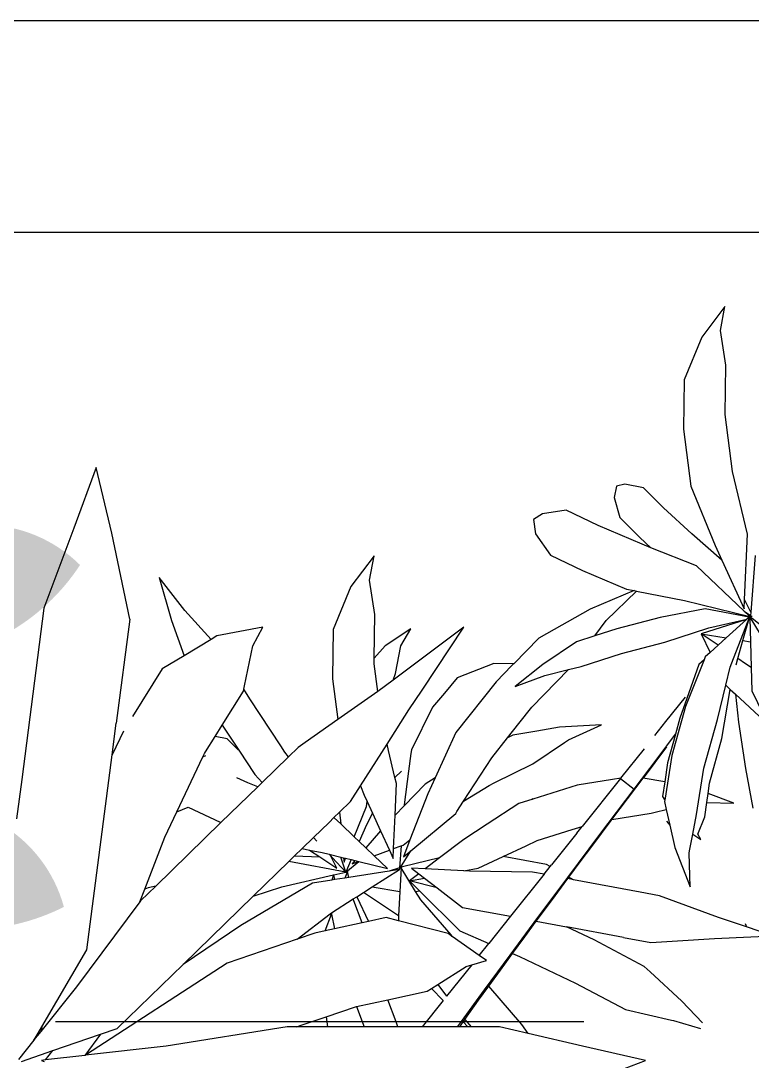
# Model space of a CAD drawing. Header units: metres. Extents: x -22 to 564, y 0 to 143.
# Drawn here: x 117.551 to 117.724, y 49.1158 to 49.3617 of the extents above; entities that cross this region are included whole.
import ezdxf
from ezdxf.enums import TextEntityAlignment as Align

# ---------------------------------------------------------------- set-up
doc = ezdxf.new("R2010")
doc.units = ezdxf.units.M
doc.linetypes.add('XREF 1N NEURO-ONCOLOGIA$0$HIDDEN2', pattern=[0.1875, 0.125, -0.0625])
for name, color, linetype in [('XREF 1N NEURO-ONCOLOGIA$0$CONTRAVENTEOS', 6, 'XREF 1N NEURO-ONCOLOGIA$0$HIDDEN2'), ('XREF 1N NEURO-ONCOLOGIA$0$Mobiliario Fijo', 40, 'Continuous'), ('XREF 1N NEURO-ONCOLOGIA$0$TEX-MOB', 4, 'Continuous')]:
    doc.layers.add(name, color=color, linetype=linetype)
doc.styles.add('XREF 1N NEURO-ONCOLOGIA$0$HANDLET', font='romans.shx')

# ---------------------------------------------------------------- blocks, each defined once
blk = doc.blocks.new('XREF 1N NEURO-ONCOLOGIA$0$PLANTA CIRCULAR-02')
at = {"color": 72}
for p, q in [((0.1052299575996187, 0.1979691624593656), (0.1056769285168286, 0.2078393354950734)), ((0.1056769285168286, 0.2078393354950734), (0.1095695138444483, 0.1961716594080798)), ((0.2145308191973356, 0.1984145024736676), (0.1991868052905516, 0.2059026629006553)), ((0.2129187338088343, 0.1912117784107465), (0.2012420913636532, 0.2038441356656762)), ((0.2361707790385594, 0.2043516240605001), (0.2465179944031206, 0.1981517496038236)), ((0.2466985945455633, 0.1985927575697914), (0.2423500464400661, 0.204273917165942)), ((0.179944974294088, 0.1956240488204131), (0.1624008745917536, 0.1989805685503896)), ((0.2746122854090771, 0.1999197234052801), (0.2494241924522385, 0.1980637706908084)), ((0.1045022866744318, 0.1819004705865055), (0.1052299575996187, 0.1979691624593656)), ((0.1095695138444483, 0.1961716594080798), (0.1137544273637729, 0.1836277557332693)), ((0.1110581247384346, 0.1955550565866915), (0.1095695138444483, 0.1961716594080798)), ((0.2005007157029723, 0.192607584846705), (0.179944974294088, 0.1956240488204131)), ((0.2248347571928662, 0.1981529485796116), (0.2145308191973356, 0.1984145024736676)), ((0.2362374095002337, 0.1978635050566737), (0.2248347571928662, 0.1981529485796116)), ((0.2248347571928662, 0.1981529485796116), (0.2264701033485323, 0.1956942270619848)), ((0.2264701033485323, 0.1956942270619848), (0.2287862294278824, 0.192255410235326)), ((0.2268788212409731, 0.1895363656214002), (0.2474751338054943, 0.1975782480458505)), ((0.2287862294278824, 0.192255410235326), (0.236768964713761, 0.1945289948367801)), ((0.2466379175878899, 0.1975994998392849), (0.2362374095002337, 0.1978635050566737)), ((0.236768964713761, 0.1945289948367801), (0.2362374095002337, 0.1978635050566737)), ((0.236768964713761, 0.1945289948367801), (0.246546267228581, 0.1973136950235457)), ((0.2461689531155144, 0.1961370690792492), (0.2379569896054789, 0.1870763708344043)), ((0.2461689531155144, 0.1961370690792492), (0.2397189675594689, 0.1760232697730402)), ((0.2423861432337446, 0.1793886632420509), (0.2462778434902333, 0.1962572136495382)), ((0.2462778434902333, 0.1962572136495382), (0.2461689531155144, 0.1961370690792492)), ((0.2472387041253228, 0.1973173825432752), (0.2462778434902333, 0.1962572136495382)), ((0.2465179944031206, 0.1981517496038236), (0.2468365684651559, 0.1983451898315493)), ((0.2465179944031206, 0.1981517496038236), (0.2469669963618912, 0.1978827153103282)), ((0.2466379175878899, 0.1975994998392849), (0.246546267228581, 0.1973136950235457)), ((0.246546267228581, 0.1973136950235457), (0.2472040618885387, 0.1975010433141122)), ((0.247188125296617, 0.1975855334345127), (0.2466379175878899, 0.1975994998392849)), ((0.2466985945455633, 0.1985927575697914), (0.2466639152700907, 0.1985525530273904)), ((0.2468365684651559, 0.1983451898315493), (0.2466639152700907, 0.1985525530273904)), ((0.2472069117380471, 0.1979003931708334), (0.2466985945455633, 0.1985927575697914)), ((0.2472069117380471, 0.1979003931708334), (0.2468365684651559, 0.1983451898315493)), ((0.2472069117380471, 0.1979003931708334), (0.2469669963618912, 0.1978827153103282)), ((0.2469669963618912, 0.1978827153103282), (0.2470406137376671, 0.1978386050379939)), ((0.2471345818030244, 0.1978694019205349), (0.2470406137376671, 0.1978386050379939)), ((0.2470406137376671, 0.1978386050379939), (0.2471531042229316, 0.1977712026633824)), ((0.2472069117380471, 0.1979003931708334), (0.2471345818030244, 0.1978694019205349)), ((0.2471345818030244, 0.1978694019205349), (0.2471531042229316, 0.1977712026633824)), ((0.2471531042229316, 0.1977712026633824), (0.2474751338054943, 0.1975782480458505)), ((0.2474751338054943, 0.1975782480458505), (0.247188125296617, 0.1975855334345127)), ((0.247188125296617, 0.1975855334345127), (0.2472040618885387, 0.1975010433141122)), ((0.2472040618885387, 0.1975010433141122), (0.2474751338054943, 0.1975782480458505)), ((0.2474751338054943, 0.1975782480458505), (0.2472069117380471, 0.1979003931708334)), ((0.2474751338054943, 0.1975782480458505), (0.2472387041253228, 0.1973173825432752)), ((0.2472387041253228, 0.1973173825432752), (0.2509193050910028, 0.1778041503355823)), ((0.2474207183899182, 0.1986998894381315), (0.2474586054971581, 0.197918938906561)), ((0.2479441683835546, 0.197954716992605), (0.2474586054971581, 0.197918938906561)), ((0.2474586054971581, 0.197918938906561), (0.2474751338054943, 0.1975782480458505)), ((0.2479441683835546, 0.197954716992605), (0.2474751338054943, 0.1975782480458505)), ((0.2474751338054943, 0.1975782480458505), (0.2499030206254673, 0.1950344479568571)), ((0.2545506393085475, 0.1685439526762096), (0.2474751338054943, 0.1975782480458505)), ((0.2479831858152153, 0.1979575919426182), (0.2479441683835546, 0.197954716992605)), ((0.2494241924522385, 0.1980637706908084), (0.2479831858152153, 0.1979575919426182)), ((0.2499030206254673, 0.1950344479568571), (0.2479831858152153, 0.1979575919426182)), ((0.2494241924522385, 0.1980637706908084), (0.2550827223342083, 0.195213421225823)), ((0.2499030206254673, 0.1950344479568571), (0.2700187889681729, 0.1739583035174519)), ((0.2508638265624228, 0.1950258185294231), (0.2550827223342083, 0.195213421225823)), ((0.2725399314201127, 0.1851076294699467), (0.2508638265624228, 0.1950258185294231)), ((0.2550827223342083, 0.195213421225823), (0.2841276533141865, 0.1965049694562708)), ((0.2841276533141865, 0.1965049694562708), (0.3119486977157351, 0.1898444431688944)), ((0.1645955643399191, 0.1905343967350816), (0.1688656129225734, 0.1790579825729139)), ((0.1648666482664112, 0.1784740353022087), (0.1645955643399191, 0.1905343967350816)), ((0.2129187338088343, 0.1912117784107465), (0.2005007157029723, 0.192607584846705)), ((0.215121367953742, 0.1888288621271457), (0.2129187338088343, 0.1912117784107465)), ((0.2250252189176507, 0.1888126218978954), (0.2268788212409731, 0.1895363656214002)), ((0.2260522050137155, 0.1914767252876928), (0.2287862294278824, 0.192255410235326)), ((0.3119486977157351, 0.1898444431688944), (0.3372880189583043, 0.1865867729920794)), ((0.1734773214052865, 0.1797314055244357), (0.1932669609845732, 0.1851730476572797)), ((0.1932669609845732, 0.1851730476572797), (0.215121367953742, 0.1888288621271457)), ((0.2017289134619915, 0.1831929343636673), (0.2169393390596781, 0.18686209294696)), ((0.2169393390596781, 0.18686209294696), (0.215121367953742, 0.1888288621271457)), ((0.2169393390596781, 0.18686209294696), (0.2250252189176507, 0.1888126218978954)), ((0.2379569896054789, 0.1870763708344043), (0.2346970288467958, 0.1834794818944587)), ((0.2397189675594689, 0.1760232697730402), (0.2379569896054789, 0.1870763708344043)), ((0.2789897089102595, 0.1821564482979241), (0.2725399314201127, 0.1851076294699467)), ((0.2725399314201127, 0.1851076294699467), (0.28417783862389, 0.1717772079103597)), ((0.3372880189583043, 0.1865867729920794), (0.3591623532484363, 0.1868583691443675)), ((0.3591623532484363, 0.1868583691443675), (0.3745282498051523, 0.1845198085490196)), ((0.3852475939766577, 0.186526585147341), (0.3715849473010309, 0.1763001714849111)), ((0.3745282498051523, 0.1845198085490196), (0.3852475939766577, 0.186526585147341)), ((0.103425315653368, 0.1654579051208671), (0.1045022866744318, 0.1819004705865055)), ((0.1137544273637729, 0.1836277557332693), (0.1234230901286537, 0.1574404560095886)), ((0.1800494819271137, 0.1770853832989019), (0.2017289134619915, 0.1831929343636673)), ((0.2346970288467958, 0.1834794818944587), (0.2314845738350897, 0.1799350085842022)), ((0.2346970288467958, 0.1834794818944587), (0.2397189675594689, 0.1760232697730402)), ((0.3053391020597331, 0.1713861034784898), (0.2789897089102595, 0.1821564482979241)), ((0.0679989700413444, 0.1636597580998753), (0.0644272448327428, 0.1756919343429359)), ((0.0670034462101086, 0.1765032058852469), (0.07653787987015899, 0.1673561726104253)), ((0.1484346118343325, 0.1758525380328066), (0.1508384722692142, 0.1745214281818335)), ((0.1508482719286803, 0.172223583868643), (0.1484346118343325, 0.1758525380328066)), ((0.1508384722692142, 0.1745214281818335), (0.1584706073914219, 0.1775400559016802)), ((0.1584706073914219, 0.1775400559016802), (0.1648666482664112, 0.1784740353022087)), ((0.1595454020749543, 0.1738957745349907), (0.1800494819271137, 0.1770853832989019)), ((0.1648666482664112, 0.1784740353022087), (0.1688656129225734, 0.1790579825729139)), ((0.1688656129225734, 0.1790579825729139), (0.1734773214052865, 0.1797314055244357)), ((0.2282675669181486, 0.1772559153046629), (0.2074901824431805, 0.1689609296818304)), ((0.2282675669181486, 0.1772559153046629), (0.2260960932850935, 0.1749584140142204)), ((0.2295037197612828, 0.1777494264140031), (0.2282675669181486, 0.1772559153046629)), ((0.2314845738350897, 0.1799350085842022), (0.2295037197612828, 0.1777494264140031)), ((0.2397189675594689, 0.1760232697730402), (0.2314845738350897, 0.1799350085842022)), ((0.236039075806687, 0.1598101230703861), (0.2423861432337446, 0.1793886632420509)), ((0.2509193050910028, 0.1778041503355823), (0.2470163743349474, 0.1577717612665097)), ((0.3715849473010309, 0.1763001714849111), (0.3525527575924343, 0.1684000294539629)), ((0.1274086166296513, 0.1711158326718518), (0.1422950797455797, 0.1705790680461305)), ((0.1448606160206935, 0.1642414496502482), (0.1274086166296513, 0.1711158326718518)), ((0.1433445106461306, 0.1707808413354073), (0.1508482719286803, 0.172223583868643)), ((0.1508482719286803, 0.172223583868643), (0.1595454020749543, 0.1738957745349907)), ((0.2260960932850935, 0.1749584140142204), (0.2135093719693941, 0.1704741983170876)), ((0.2700187889681729, 0.1739583035174519), (0.27805011984141, 0.1535925753640228)), ((0.28417783862389, 0.1717772079103597), (0.2957087490867138, 0.1592649931012247)), ((0.3306784233023023, 0.1681284333016748), (0.3053391020597331, 0.1713861034784898)), ((0.07653787987015899, 0.1673561726104253), (0.0895846311254189, 0.1532594486780852)), ((0.1422950797455797, 0.1705790680461305), (0.1433445106461306, 0.1707808413354073)), ((0.2074901824431805, 0.1689609296818304), (0.1858107509083027, 0.1628533786170578)), ((0.202291442793566, 0.1664776361594065), (0.1952324339886502, 0.1645365902108367)), ((0.2008128721623734, 0.1603305658610807), (0.2116350406788285, 0.168978682918727)), ((0.2111148562738663, 0.1696211147697824), (0.202291442793566, 0.1664776361594065)), ((0.2135093719693941, 0.1704741983170876), (0.2111148562738663, 0.1696211147697824)), ((0.2587951558607244, 0.1471608245804887), (0.2545506393085475, 0.1685439526762096)), ((0.3525527575924343, 0.1684000294539629), (0.3306784233023023, 0.1681284333016748)), ((0.0681847394216959, 0.16284444751048), (0.0679989700413444, 0.1636597580998753)), ((0.07286446886099901, 0.1423059014906087), (0.0681847394216959, 0.16284444751048)), ((0.1026461197618005, 0.1535615966715724), (0.103425315653368, 0.1654579051208671)), ((0.1547532977826052, 0.1620265710654962), (0.1448606160206935, 0.1642414496502482)), ((0.1617346602958491, 0.1604635095322209), (0.1547532977826052, 0.1620265710654962)), ((0.1858107509083027, 0.1628533786170578), (0.165922312573926, 0.159759538870567)), ((0.194635716770648, 0.1643725083162764), (0.1825018032142793, 0.1610359940265624)), ((0.1842597736035287, 0.1563334394582441), (0.1952324339886502, 0.1645365902108367)), ((0.1952324339886502, 0.1645365902108367), (0.194635716770648, 0.1643725083162764)), ((0.1234230901286537, 0.1574404560095886), (0.1250188320769041, 0.1488886172037169)), ((0.1605009356612896, 0.1555131258417148), (0.1617346602958491, 0.1604635095322209)), ((0.1653066710561433, 0.1596637698531467), (0.1617346602958491, 0.1604635095322209)), ((0.165922312573926, 0.159759538870567), (0.1653066710561433, 0.1596637698531467)), ((0.1674950892004148, 0.158844644403807), (0.165922312573926, 0.159759538870567)), ((0.1740303074251841, 0.1597989471231287), (0.1674950892004148, 0.158844644403807)), ((0.1825018032142793, 0.1610359940265624), (0.1740303074251841, 0.1597989471231287)), ((0.1740303074251841, 0.1597989471231287), (0.1756953066214919, 0.1501664791437136)), ((0.1895334806804669, 0.1605706663973052), (0.1756953066214919, 0.1501664791437136)), ((0.194587610511789, 0.1553479501200101), (0.2008128721623734, 0.1603305658610807)), ((0.2310925888607045, 0.1404979471575487), (0.236039075806687, 0.1598101230703861)), ((0.2470163743349474, 0.1577717612665097), (0.242069887388979, 0.1384595853536723)), ((0.2957087490867138, 0.1592649931012247), (0.3046404489877688, 0.1503986505239254)), ((0.0895846311254189, 0.1532594486780852), (0.0920397800063313, 0.1506067150350674)), ((0.1048945850996574, 0.1415117078089381), (0.1026461197618005, 0.1535615966715724)), ((0.1572933824070617, 0.1363142558055372), (0.1600609619220421, 0.1537477085338068)), ((0.1600609619220421, 0.1537477085338068), (0.1605009356612896, 0.1555131258417148)), ((0.1707582094807378, 0.1461553880990465), (0.1842597736035287, 0.1563334394582441)), ((0.27805011984141, 0.1535925753640228), (0.2795593908043799, 0.1497653887337265)), ((0.2825813859204516, 0.1486756891631487), (0.27805011984141, 0.1535925753640228)), ((0.039568464767541, 0.1231805717692467), (0.0503012264136515, 0.1512584545683069)), ((0.0503012264136515, 0.1512584545683069), (0.0566811840993893, 0.1231805717692467)), ((0.0920397800063313, 0.1506067150350674), (0.1037791285079948, 0.128436858154366)), ((0.1250188320769041, 0.1488886172037169), (0.1305649356673086, 0.1191757310767016)), ((0.1572933824070617, 0.1363142558055372), (0.1756953066214919, 0.1501664791437136)), ((0.1756340436006809, 0.1401976806664038), (0.1887703810599248, 0.1507061172625583)), ((0.2795593908043799, 0.1497653887337265), (0.2878913133545495, 0.130196279699696)), ((0.2915130858215065, 0.1398093465858423), (0.2825813859204516, 0.1486756891631487)), ((0.3046404489877688, 0.1503986505239254), (0.3062675604853239, 0.1420061693310188)), ((0.1506146580046277, 0.1309519617738886), (0.1707582094807378, 0.1461553880990465)), ((0.1755778232325582, 0.1401527404294072), (0.1707582094807378, 0.1461553880990465)), ((0.2457641105792732, 0.1337127929269073), (0.2587951558607244, 0.1471608245804887)), ((0.2589906538900379, 0.1461759398824185), (0.2507675776869007, 0.126634403562349)), ((0.2589906538900379, 0.1461759398824185), (0.2587951558607244, 0.1471608245804887)), ((0.2596607296358542, 0.1428002160913522), (0.2589906538900379, 0.1461759398824185)), ((0.0846038173626624, 0.1201360446099073), (0.07286446886099901, 0.1423059014906087)), ((0.1048945850996574, 0.1415117078089381), (0.1096462692204625, 0.1160555221403356)), ((0.1755778232325582, 0.1401527404294072), (0.1542575284695999, 0.1231101353001165)), ((0.1756340436006809, 0.1401976806664038), (0.1750544361110968, 0.1365466347918769)), ((0.2252944885741073, 0.1226553716148615), (0.2310925888607045, 0.1404979471575487)), ((0.2679926521860239, 0.1232311070573289), (0.2596607296358542, 0.1428002160913522)), ((0.30042184723888, 0.137290672889165), (0.2915130858215065, 0.1398093465858423)), ((0.3062675604853239, 0.1420061693310188), (0.3054090772873934, 0.1383514253237905)), ((0.1458517696418937, 0.1277481101635729), (0.1568541853091574, 0.1359836460161006)), ((0.1568541853091574, 0.1359836460161006), (0.1572933824070617, 0.1363142558055372)), ((0.1750544361110968, 0.1365466347918769), (0.1725694049174393, 0.1208930018579011)), ((0.242069887388979, 0.1384595853536723), (0.2388892461541729, 0.1286717533568549)), ((0.3054090772873934, 0.1383514253237905), (0.30042184723888, 0.137290672889165)), ((0.1316019119972793, 0.116665740691495), (0.1506146580046277, 0.1309519617738886)), ((0.192660046776723, 0.116934331251116), (0.1993858539341744, 0.1316942741006528)), ((0.1993858539341744, 0.1316942741006528), (0.1983304550184357, 0.1129424684037801)), ((0.2388892461541729, 0.1286717533568549), (0.2457641105792732, 0.1337127929269073)), ((0.2878913133545495, 0.130196279699696), (0.294691245757491, 0.1160103336293687)), ((0.1037791285079948, 0.128436858154366), (0.1096462692204625, 0.1160555221403356)), ((0.1384307280811754, 0.1221933069562695), (0.1458517696418937, 0.1277481101635729)), ((0.2388892461541729, 0.1286717533568549), (0.2362717871023676, 0.1206170098109851)), ((0.2507675776869007, 0.126634403562349), (0.2378045974201086, 0.1037420606359589)), ((0.0566811840993893, 0.1231805717692467), (0.0622720253835496, 0.0990616334501127)), ((0.1316897786361579, 0.1171800129543357), (0.1384307280811754, 0.1221933069562695)), ((0.1512532607806065, 0.1207087498604267), (0.1371094688952184, 0.1094032758399805)), ((0.1512532607806065, 0.1207087498604267), (0.1542575284695999, 0.1231101353001165)), ((0.1528417037826841, 0.1186386506368038), (0.1542575284695999, 0.1231101353001165)), ((0.1725694049174393, 0.1208930018579011), (0.1663014816835755, 0.1010975265635565)), ((0.2239069614534657, 0.1170313271624863), (0.2252944885741073, 0.1226553716148615)), ((0.2362717871023676, 0.1206170098109851), (0.2262021737048059, 0.1056132107784293)), ((0.2747925845889654, 0.1090451609870016), (0.2679926521860239, 0.1232311070573289)), ((0.0963945369604744, 0.0952542719812684), (0.0846038173626624, 0.1201360446099073)), ((0.1121421423929121, 0.1026924482666871), (0.1096462692204625, 0.1160555221403356)), ((0.113744683623608, 0.1033516459528982), (0.1316019119972793, 0.116665740691495)), ((0.1211959790537946, 0.1093756965248787), (0.1310294119933246, 0.1166888933937216)), ((0.1305649356673086, 0.1191757310767016), (0.1310294119933246, 0.1166888933937216)), ((0.1310294119933246, 0.1166888933937216), (0.1316897786361579, 0.1171800129543357)), ((0.1479197427254633, 0.1030940188867291), (0.1528417037826841, 0.1186386506368038)), ((0.1914604880610966, 0.1151658516224856), (0.192660046776723, 0.116934331251116)), ((0.2072103804864867, 0.100682341654597), (0.2239069614534657, 0.1170313271624863)), ((0.2213139003627731, 0.106520908573259), (0.2239069614534657, 0.1170313271624863)), ((0.294691245757491, 0.1160103336293687), (0.2930881976606514, 0.1054453129279054)), ((0.1819706838125654, 0.1011752688567284), (0.1914604880610966, 0.1151658516224856)), ((0.1983304550184357, 0.1129424684037801), (0.196570152223245, 0.102878242044973)), ((0.1121421423929121, 0.1026924482666871), (0.1211959790537946, 0.1093756965248787)), ((0.1330031811840371, 0.1061211995717812), (0.1363948848424172, 0.1088321226411963)), ((0.1363948848424172, 0.1088321226411963), (0.1371094688952184, 0.1094032758399805)), ((0.1363948848424172, 0.1088321226411963), (0.1372662379085341, 0.1072861512005758)), ((0.1372662379085341, 0.1072861512005758), (0.1408770906250965, 0.0879534924658643)), ((0.2163342993481763, 0.0932723168254128), (0.2213139003627731, 0.106520908573259)), ((0.2842271746428651, 0.1023436693256414), (0.2747925845889654, 0.1090451609870016)), ((0.0971014614420796, 0.0910170392842318), (0.113744683623608, 0.1033516459528982)), ((0.1051888301332156, 0.0975597389204879), (0.1121421423929121, 0.1026924482666871)), ((0.1330031811840371, 0.1061211995717812), (0.1142955469915279, 0.0911688340561625)), ((0.1330031811840371, 0.1061211995717812), (0.1339605159015775, 0.1009955647064302)), ((0.1456669670174193, 0.0982509271590857), (0.1479197427254633, 0.1030940188867291)), ((0.196570152223245, 0.102878242044973), (0.1947043751778494, 0.0922109849280233)), ((0.2262021737048059, 0.1056132107784293), (0.2163342993481763, 0.0932723168254128)), ((0.2378045974201086, 0.1037420606359589), (0.2264880953195814, 0.0926611495675545)), ((0.2905447850244513, 0.1015015638107997), (0.2842271746428651, 0.1023436693256414)), ((0.2930881976606514, 0.1054453129279054), (0.2905447850244513, 0.1015015638107997)), ((0.0622720253835496, 0.0990616334501127), (0.0652375437653206, 0.0862683611500543)), ((0.0622720253835496, 0.0990616334501127), (0.0661709179936168, 0.0961909989952972)), ((0.0977392765933871, 0.0921089636077639), (0.1051888301332156, 0.0975597389204879)), ((0.1339605159015775, 0.1009955647064302), (0.1344203859823096, 0.0729282534984392)), ((0.1408770906250965, 0.0879534924658643), (0.1456669670174193, 0.0982509271590857)), ((0.1663014816835755, 0.1010975265635565), (0.1643470818505364, 0.0949251035508709)), ((0.1665880114846061, 0.1007241136567813), (0.1663014816835755, 0.1010975265635565)), ((0.1735509069976331, 0.0839141968758668), (0.1819706838125654, 0.1011752688567284)), ((0.1998835273134034, 0.0948790469650831), (0.2072103804864867, 0.100682341654597)), ((0.0661709179936168, 0.0961909989952972), (0.0832957620580715, 0.0815958846719838)), ((0.0977392765933871, 0.0921089636077639), (0.0963945369604744, 0.0952542719812684)), ((0.1643470818505364, 0.0949251035508709), (0.1552171772085984, 0.0808693737877917)), ((0.193564372782717, 0.0898739083245488), (0.1998835273134034, 0.0948790469650831)), ((0.2262852453614386, 0.0924625226131752), (0.2256700839460279, 0.0918601678505056)), ((0.226284298588439, 0.0923708504543228), (0.2262852453614386, 0.0924625226131752)), ((0.2264880953195814, 0.0926611495675545), (0.2262852453614386, 0.0924625226131752)), ((0.2264880953195814, 0.0926611495675545), (0.2266479467496651, 0.0838320831874384)), ((0.08170373396689, 0.0796973215762122), (0.0971014614420796, 0.0910170392842318)), ((0.0904454030253135, 0.0867720980135403), (0.0977392765933871, 0.0921089636077639)), ((0.1142955469915279, 0.0911688340561625), (0.1022553371010417, 0.0815460244466024)), ((0.118269485960127, 0.0699130367338157), (0.1142955469915279, 0.0911688340561625)), ((0.1357130506981718, 0.0768516686305034), (0.1408770906250965, 0.0879534924658643)), ((0.184709799256936, 0.0828605700869574), (0.193564372782717, 0.0898739083245488)), ((0.1947043751778494, 0.0922109849280233), (0.193564372782717, 0.0898739083245488)), ((0.2256700839460279, 0.0918601678505056), (0.2184463626572182, 0.0847868326031716)), ((0.2256700839460279, 0.0918601678505056), (0.226284298588439, 0.0923708504543228)), ((0.0652375437653206, 0.0862683611500543), (0.0652375437653206, 0.0737136327218409)), ((0.0832957620580715, 0.0815958846719838), (0.0904454030253135, 0.0867720980135403)), ((0.1724682771464643, 0.0816947375956261), (0.1735509069976331, 0.0839141968758668)), ((0.2184463626572182, 0.0847868326031716), (0.1959457814276675, 0.06696506103553901)), ((0.2266479467496651, 0.0838320831874384), (0.2202554835412513, 0.0675042889905555)), ((0.0675862476844458, 0.0694180368851534), (0.08170373396689, 0.0796973215762122)), ((0.0769989677233696, 0.0770371171767081), (0.0832957620580715, 0.0815958846719838)), ((0.0927728638520193, 0.0739679065788721), (0.0946827672299975, 0.0805025938283706)), ((0.0946827672299975, 0.0805025938283706), (0.0969309366358573, 0.0772909179218502)), ((0.0969309366358573, 0.0772909179218502), (0.1022553371010417, 0.0815460244466024)), ((0.1077791020732093, 0.0686260927400255), (0.1022553371010417, 0.0815460244466024)), ((0.1552171772085984, 0.0808693737877917), (0.1484827811812437, 0.0705015929192925)), ((0.1653985616854214, 0.0703890509713574), (0.184709799256936, 0.0828605700869574)), ((0.1653985616854214, 0.0703890509713574), (0.1724682771464643, 0.0816947375956261)), ((0.0684804653094204, 0.0709497645955395), (0.0769989677233696, 0.0770371171767081)), ((0.0927728638520193, 0.0739679065788721), (0.0787750941280905, 0.0627819982949163)), ((0.0920492819952443, 0.07149218912218201), (0.0927728638520193, 0.0739679065788721)), ((0.0969309366358573, 0.0772909179218502), (0.1053510936837654, 0.0652621021887612)), ((0.1345366923014524, 0.0705308817181063), (0.1357130506981718, 0.0768516686305034)), ((0.0652375437653206, 0.0737136327218409), (0.0652375437653206, 0.0722567274419817)), ((0.0684804653094204, 0.0709497645955395), (0.0652375437653206, 0.0737136327218409)), ((0.0652375437653206, 0.0722567274419817), (0.0652375437653206, 0.0686323611515221)), ((0.0674598964293409, 0.0702204623890666), (0.0652375437653206, 0.0722567274419817)), ((0.0652375437653206, 0.0686323611515221), (0.0674598964293409, 0.0702204623890666)), ((0.0652375437653206, 0.0677277447380647), (0.0675862476844458, 0.0694180368851534)), ((0.0674598964293409, 0.0702204623890666), (0.0684804653094204, 0.0709497645955395)), ((0.0840742392891514, 0.0589533033706218), (0.0920492819952443, 0.07149218912218201)), ((0.1268916275490852, 0.0586486419889312), (0.118269485960127, 0.0699130367338157)), ((0.1344203859823096, 0.0729282534984392), (0.1345366923014524, 0.0705308817181063)), ((0.1345366923014524, 0.0705308817181063), (0.1353707328708822, 0.0533391647097474)), ((0.1484827811812437, 0.0705015929192925), (0.1402487851853493, 0.0597240727476063)), ((0.1607908576410608, 0.0674133188953903), (0.1653985616854214, 0.0703890509713574)), ((0.2148054286921308, 0.0518839668435405), (0.2428102015196316, 0.0705006688733718)), ((0.2428102015196316, 0.0705006688733718), (0.2191771803140199, 0.0390077221610668)), ((0.0652375437653206, 0.0686323611515221), (0.0652375437653206, 0.0677277447380647)), ((0.0652375437653206, 0.0677277447380647), (0.0652375437653206, 0.0519649727992331)), ((0.1053510936837654, 0.0652621021887612), (0.106627364809043, 0.0634388547001521)), ((0.1053510936837654, 0.0652621021887612), (0.1060028472165868, 0.0647912025686992)), ((0.1060028472165868, 0.0647912025686992), (0.1215860567563425, 0.0513254227203817)), ((0.1255677777181745, 0.0508312071412007), (0.1077791020732093, 0.0686260927400255)), ((0.1434478871463796, 0.0468865349178174), (0.1599399812483568, 0.0668638087380344)), ((0.1599399812483568, 0.0668638087380344), (0.1607908576410608, 0.0674133188953903)), ((0.1959457814276675, 0.06696506103553901), (0.1758590271083023, 0.0577894891771678)), ((0.2202554835412513, 0.0675042889905555), (0.213495385513994, 0.0618347327017759)), ((0.0769621757445407, 0.0613332934023632), (0.0652375437653206, 0.0519649727992331)), ((0.08223135694980499, 0.0560558027605254), (0.0769621757445407, 0.0613332934023632)), ((0.0840742392891514, 0.0589533033706218), (0.0787750941280905, 0.0627819982949163)), ((0.106627364809043, 0.0634388547001521), (0.1123443487950482, 0.0413734666186301)), ((0.213495385513994, 0.0618347327017759), (0.2072098788105308, 0.0565632064731361)), ((0.0809931918320928, 0.0541090782695477), (0.08223135694980499, 0.0560558027605254)), ((0.08223135694980499, 0.0560558027605254), (0.0840742392891514, 0.0589533033706218)), ((0.1312625394947986, 0.0529382651592627), (0.1268916275490852, 0.0586486419889312)), ((0.1268916275490852, 0.0586486419889312), (0.1300381305164109, 0.0463592937611068)), ((0.1402487851853493, 0.0597240727476063), (0.1353707328708822, 0.0533391647097474)), ((0.1402487851853493, 0.0597240727476063), (0.1363078026902116, 0.0431889258745102)), ((0.1758590271083023, 0.0577894891771678), (0.1686742298652746, 0.0545074943688917)), ((0.1758590271083023, 0.0577894891771678), (0.1730271693187433, 0.0532608632501877)), ((0.2072098788105308, 0.0565632064731361), (0.1881991766221915, 0.04716400837392599)), ((0.0652375437653206, 0.0519649727992331), (0.0652375437653206, 0.0411055943935921)), ((0.0772326025233667, 0.0367096712107653), (0.0809931918320928, 0.0541090782695477)), ((0.1215860567563425, 0.0513254227203817), (0.1253950501577918, 0.0489852372762627)), ((0.1300381305164109, 0.0463592937611068), (0.1312625394947986, 0.0529382651592627)), ((0.133165277827203, 0.05045243313582401), (0.1312625394947986, 0.0529382651592627)), ((0.1353707328708822, 0.0533391647097474), (0.1356695007554407, 0.0471807917110354)), ((0.1686742298652746, 0.0545074943688917), (0.1482241202497647, 0.0465215792929854)), ((0.1730271693187433, 0.0532608632501877), (0.1633976962950498, 0.043912689917768)), ((0.2059696122039156, 0.0460101908352613), (0.2148054286921308, 0.0518839668435405)), ((0.1253950501577918, 0.0489852372762627), (0.1255677777181745, 0.0508312071412007)), ((0.1253950501577918, 0.0489852372762627), (0.1358308716225309, 0.0425736332341344)), ((0.1300381305164109, 0.0463592937611068), (0.1255677777181745, 0.0508312071412007)), ((0.133165277827203, 0.05045243313582401), (0.1300381305164109, 0.0463592937611068)), ((0.1356695007554407, 0.0471807917110354), (0.133165277827203, 0.05045243313582401)), ((0.1360537840875935, 0.0423967877915956), (0.1434478871463796, 0.0468865349178174)), ((0.1407309491855528, 0.0435954420304938), (0.1434478871463796, 0.0468865349178174)), ((0.1482241202497647, 0.0465215792929854), (0.1407309491855528, 0.0435954420304938)), ((0.1459187155904686, 0.0435219931128046), (0.1482241202497647, 0.0465215792929854)), ((0.186682802980556, 0.046963861126585), (0.1788200517667207, 0.0459260509400039)), ((0.1881991766221915, 0.04716400837392599), (0.186682802980556, 0.046963861126585)), ((0.2419378582005009, 0.0468730174034278), (0.2343854329128305, 0.0354993970192155)), ((0.2343978088359364, 0.0424839616597836), (0.2419378582005009, 0.0468730174034278)), ((0.1253796590681304, 0.0420395739146073), (0.1144622026645692, 0.0414816894291974)), ((0.1358308716225309, 0.0425736332341344), (0.1253796590681304, 0.0420395739146073)), ((0.1273502592261906, 0.0296777605052938), (0.1253796590681304, 0.0420395739146073)), ((0.1273502592261906, 0.0296777605052938), (0.1351186797798647, 0.0418289864173218)), ((0.1358899280237438, 0.0418858148669443), (0.1343970528352543, 0.0372303948401225)), ((0.1351186797798647, 0.0418289864173218), (0.1343970528352543, 0.0372303948401225)), ((0.1351186797798647, 0.0418289864173218), (0.1360537840875935, 0.0423967877915956)), ((0.1358899280237438, 0.0418858148669443), (0.1351186797798647, 0.0418289864173218)), ((0.1455842568251313, 0.0426001292012899), (0.1358899280237438, 0.0418858148669443)), ((0.1363078026902116, 0.0431889258745102), (0.1360537840875935, 0.0423967877915956)), ((0.1443650443991515, 0.039239631428643), (0.1455842568251313, 0.0426001292012899)), ((0.1455842568251313, 0.0426001292012899), (0.1459187155904686, 0.0435219931128046)), ((0.1633976962950498, 0.043912689917768), (0.1592665891169673, 0.0399022621549605)), ((0.1637792417615174, 0.0439408036120241), (0.1633976962950498, 0.043912689917768)), ((0.1788200517667207, 0.0459260509400039), (0.1637792417615174, 0.0439408036120241)), ((0.1788424152070149, 0.0428029094721723), (0.1760074492849526, 0.0398765794515299)), ((0.1907873414808563, 0.036338183873184), (0.2059696122039156, 0.0460101908352613)), ((0.2221897838817881, 0.0401227971134404), (0.2343978088359364, 0.0424839616597836)), ((0.0652375437653206, 0.0411055943935921), (0.0652375437653206, 0.0261137736562276)), ((0.0652375437653206, 0.0411055943935921), (0.0673797580799374, 0.0404603280634817)), ((0.0673797580799374, 0.0404603280634817), (0.0772326025233667, 0.0367096712107653)), ((0.1144622026645692, 0.0414816894291974), (0.1123443487950482, 0.0413734666186301)), ((0.1123443487950482, 0.0413734666186301), (0.1137303069276925, 0.0360241943211506)), ((0.1144622026645692, 0.0414816894291974), (0.1156370597009726, 0.0397153072687289)), ((0.1156370597009726, 0.0397153072687289), (0.1249384575800718, 0.0259052630646153)), ((0.1343970528352543, 0.0372303948401225), (0.1315855884395063, 0.0193142449701114)), ((0.140030782914863, 0.0390468987361743), (0.1443650443991515, 0.039239631428643)), ((0.1436879959407094, 0.037373492445731), (0.140030782914863, 0.0390468987361743)), ((0.1412171614851587, 0.030563166773554), (0.1436879959407094, 0.037373492445731)), ((0.1522466647120524, 0.0334573601180424), (0.1436879959407094, 0.037373492445731)), ((0.1443650443991515, 0.039239631428643), (0.1592665891169673, 0.0399022621549605)), ((0.1592665891169673, 0.0399022621549605), (0.173294609666641, 0.040526049663022)), ((0.173294609666641, 0.040526049663022), (0.1760074492849526, 0.0398765794515299)), ((0.1760074492849526, 0.0398765794515299), (0.1879936471423207, 0.0370070111936869)), ((0.1879936471423207, 0.0370070111936869), (0.1907873414808563, 0.036338183873184)), ((0.2191771803140199, 0.0390077221610668), (0.2166430245167561, 0.0356307508974467)), ((0.2191771803140199, 0.0390077221610668), (0.2221897838817881, 0.0401227971134404)), ((0.0742047054189499, 0.0227002673841383), (0.0772326025233667, 0.0367096712107653)), ((0.1137303069276925, 0.0360241943211506), (0.1120093176966748, 0.0280615614154627)), ((0.1386480801791947, 0.0237914088043425), (0.1355511356365753, 0.0364997025870295)), ((0.1355511356365753, 0.0364997025870295), (0.1412171614851587, 0.030563166773554)), ((0.1522466647120524, 0.0334573601180424), (0.1447005044323362, 0.0269135204942757)), ((0.1600556693516921, 0.0298842465493934), (0.1522466647120524, 0.0334573601180424)), ((0.1722266452662922, 0.024513919487255), (0.1907873414808563, 0.036338183873184)), ((0.2166430245167561, 0.0356307508974467), (0.2142108684981139, 0.0321819782996258)), ((0.2343854329128305, 0.0354993970192155), (0.2290151474390853, 0.0306396408130283)), ((0.1120093176966748, 0.0280615614154627), (0.1114154037133517, 0.025313654025112)), ((0.122983959152549, 0.0228480712231587), (0.1120093176966748, 0.0280615614154627)), ((0.1249384575800718, 0.0259052630646153), (0.1273502592261906, 0.0296777605052938)), ((0.1412171614851587, 0.030563166773554), (0.1447005044323362, 0.0269135204942757)), ((0.1600556693516921, 0.0298842465493934), (0.1549638052164965, 0.0272764716300671)), ((0.1652758788337536, 0.0274956705154139), (0.1600556693516921, 0.0298842465493934)), ((0.2142108684981139, 0.0321819782996258), (0.2017262672764701, 0.0144789402306245)), ((0.2142108684981139, 0.0321819782996258), (0.2264549753107445, 0.0306078531988234)), ((0.2264549753107445, 0.0306078531988234), (0.2290151474390853, 0.0306396408130283)), ((0.2290151474390853, 0.0306396408130283), (0.2483293096008765, 0.0308794493511115)), ((0.2483293096008765, 0.0308794493511115), (0.2636952061575926, 0.0285408887557637)), ((0.274414550329098, 0.0305476653540851), (0.2607519036534711, 0.0203212516916622)), ((0.2636952061575926, 0.0285408887557637), (0.274414550329098, 0.0305476653540851)), ((0.0652375437653206, 0.0261137736562276), (0.0652375437653206, 0.0099498520717347)), ((0.0742047054189499, 0.0227002673841383), (0.0652375437653206, 0.0261137736562276)), ((0.1114154037133517, 0.025313654025112), (0.1087364480866313, 0.0129187245033791)), ((0.1114154037133517, 0.025313654025112), (0.1211833360462009, 0.0215188438894884)), ((0.122983959152549, 0.0228480712231587), (0.1249384575800718, 0.0259052630646153)), ((0.1339306183181748, 0.017993524722975), (0.1386480801791947, 0.0237914088043425)), ((0.1376862342480365, 0.0208309225288943), (0.1386931784329306, 0.0236063483844546)), ((0.1386931784329306, 0.0236063483844546), (0.1386480801791947, 0.0237914088043425)), ((0.1390758692400311, 0.0220359789000853), (0.1386931784329306, 0.0236063483844546)), ((0.1447005044323362, 0.0269135204942757), (0.1474986778220568, 0.0239817554469113)), ((0.1549638052164965, 0.0272764716300671), (0.1474986778220568, 0.0239817554469113)), ((0.1474986778220568, 0.0239817554469113), (0.1495988070312819, 0.0217813609205351)), ((0.1495988070312819, 0.0217813609205351), (0.1630514114753225, 0.0272565121848061)), ((0.1630514114753225, 0.0272565121848061), (0.1652758788337536, 0.0274956705154139)), ((0.1652726169653818, 0.0200837909927927), (0.1722266452662922, 0.024513919487255)), ((0.1681566652626998, 0.0261775285046682), (0.1652758788337536, 0.0274956705154139)), ((0.1722266452662922, 0.024513919487255), (0.1681566652626998, 0.0261775285046682)), ((0.06968404541513, 0.0092973476561085), (0.0741186124871121, 0.0223019346115834)), ((0.0741186124871121, 0.0223019346115834), (0.0742047054189499, 0.0227002673841383)), ((0.1158000081742898, 0.0116110622746248), (0.1220207107244846, 0.0213413750835869)), ((0.1211833360462009, 0.0215188438894884), (0.1220207107244846, 0.0213413750835869)), ((0.1220207107244846, 0.0213413750835869), (0.122983959152549, 0.0228480712231587)), ((0.1315855884395063, 0.0193142449701114), (0.1313034917214679, 0.017516574302185)), ((0.1342675244698341, 0.0187458494870256), (0.1313034917214679, 0.017516574302185)), ((0.1315855884395063, 0.0193142449701114), (0.1342675244698341, 0.0187458494870256)), ((0.139465675979352, 0.0204364092294824), (0.1339306183181748, 0.017993524722975)), ((0.1390758692400311, 0.0220359789000853), (0.1376862342480365, 0.0208309225288943)), ((0.139465675979352, 0.0204364092294824), (0.1390758692400311, 0.0220359789000853)), ((0.1400818370921684, 0.017907995713756), (0.139465675979352, 0.0204364092294824)), ((0.1495988070312819, 0.0217813609205351), (0.1553723401632538, 0.0157321851623991)), ((0.1605974698697707, 0.0152762317339423), (0.1652726169653818, 0.0200837909927927)), ((0.2607519036534711, 0.0203212516916622), (0.2417197139448746, 0.012421109660707)), ((0.1313034917214679, 0.017516574302185), (0.1306191869580857, 0.0131558195595787)), ((0.1327175325287726, 0.0127354119603354), (0.1339306183181748, 0.017993524722975)), ((0.1404442884177257, 0.0119093922120257), (0.1339306183181748, 0.017993524722975)), ((0.1339306183181748, 0.017993524722975), (0.1406073568319357, 0.015751528541152)), ((0.1339306183181748, 0.017993524722975), (0.1386920057337306, -0.0072496513607874)), ((0.1406699181592614, 0.0065057443915535), (0.1356867102296348, 0.0140931858794815)), ((0.1356867102296348, 0.0140931858794815), (0.1404533615135506, 0.01169209898584)), ((0.1383792095557794, 0.0172150337414365), (0.1400818370921684, 0.017907995713756)), ((0.1402913707928235, 0.0170481754009231), (0.1383792095557794, 0.0172150337414365)), ((0.1402913707928235, 0.0170481754009231), (0.1400818370921684, 0.017907995713756)), ((0.1406073568319357, 0.015751528541152), (0.1402913707928235, 0.0170481754009231)), ((0.1418676594961425, 0.0105798839438904), (0.1406073568319357, 0.015751528541152)), ((0.1553723401632538, 0.0157321851623991), (0.1580947907992538, 0.0128797580586309)), ((0.1605974698697707, 0.0152762317339423), (0.1553723401632538, 0.0157321851623991)), ((0.1581444772037486, 0.0127537640206939), (0.1605974698697707, 0.0152762317339423)), ((0.2017262672764701, 0.0144789402306245), (0.19148625953936, -4.12870140067e-05)), ((0.2198453796547426, 0.0121495135084189), (0.2017262672764701, 0.0144789402306245)), ((0.0652375437653206, 0.0099498520717347), (0.0652375437653206, -0.0023474337249212)), ((0.06968404541513, 0.0092973476561085), (0.0652375437653206, 0.0099498520717347)), ((0.0657637205324448, -0.0021991986815308), (0.06968404541513, 0.0092973476561085)), ((0.1042043054354167, -0.0035583757336823), (0.115453671694155, 0.0110693288833161)), ((0.1087364480866313, 0.0129187245033791), (0.1078501617780887, 0.0088180756456993)), ((0.1078501617780887, 0.0088180756456993), (0.1152595953903983, 0.011711107772463)), ((0.1152595953903983, 0.011711107772463), (0.1087364480866313, 0.0129187245033791)), ((0.1158000081742898, 0.0116110622746248), (0.1152595953903983, 0.011711107772463)), ((0.115453671694155, 0.0110693288833161), (0.1158000081742898, 0.0116110622746248)), ((0.1273648647009651, -0.0104656932423026), (0.132671241242889, 0.0125347626713293)), ((0.1304051859081028, 0.0117920907890508), (0.1290536741972375, 0.0031795377012074)), ((0.1306191869580857, 0.0131558195595787), (0.1304051859081028, 0.0117920907890508)), ((0.132671241242889, 0.0125347626713293), (0.1304051859081028, 0.0117920907890508)), ((0.1306191869580857, 0.0131558195595787), (0.1327175325287726, 0.0127354119603354)), ((0.132671241242889, 0.0125347626713293), (0.1327175325287726, 0.0127354119603354)), ((0.1409386135955657, 0.0114476648234003), (0.1404442884177257, 0.0119093922120257)), ((0.1404533615135506, 0.01169209898584), (0.1404442884177257, 0.0119093922120257)), ((0.1404533615135506, 0.01169209898584), (0.1409386135955657, 0.0114476648234003)), ((0.1418676594961425, 0.0105798839438904), (0.1409386135955657, 0.0114476648234003)), ((0.1426266411396284, 0.0074654072173956), (0.1418676594961425, 0.0105798839438904)), ((0.1492892341475738, 0.0036477177566141), (0.1560251082527486, 0.0105743691022227)), ((0.1558066044302393, 0.0106477409640533), (0.1560251082527486, 0.0105743691022227)), ((0.1560251082527486, 0.0105743691022227), (0.1581444772037486, 0.0127537640206939)), ((0.1580947907992538, 0.0128797580586309), (0.1581444772037486, 0.0127537640206939)), ((0.2200362567017748, 0.0121518834763848), (0.2198453796547426, 0.0121495135084189)), ((0.2417197139448746, 0.012421109660707), (0.2200362567017748, 0.0121518834763848)), ((0.1078501617780887, 0.0088180756456993), (0.1068557275827118, 0.0042170506631933)), ((0.1437471884095061, 0.0018202870925563), (0.1406699181592614, 0.0065057443915535)), ((0.1411391989708051, -0.0047331473311871), (0.1406699181592614, 0.0065057443915535)), ((0.1437471884095061, 0.0018202870925563), (0.1426266411396284, 0.0074654072173956)), ((0.1492892341475738, 0.0036477177566141), (0.1476244232530632, 0.0052027443288978)), ((0.1068557275827118, 0.0042170506631933), (0.1042043054354167, -0.0035583757336823)), ((0.1290536741972375, 0.0031795377012074), (0.1102191065060794, -0.0286364354345139)), ((0.1443854156395616, -0.0013949894758483), (0.1437471884095061, 0.0018202870925563)), ((0.1443854156395616, -0.0013949894758483), (0.1492892341475738, 0.0036477177566141)), ((0.0652375437653206, -0.0037422380382068), (0.0657637205324448, -0.0021991986815308)), ((0.0652375437653206, -0.0023474337249212), (0.0657637205324448, -0.0021991986815308)), ((0.0652375437653206, -0.0023474337249212), (0.0652375437653206, -0.0037422380382068)), ((0.0652375437653206, -0.0037422380382068), (0.0652375437653206, -0.0080424707548019)), ((0.1042043054354167, -0.0035583757336823), (0.0935594284821377, -0.0347750031342429)), ((0.1411391989708051, -0.0047331473311871), (0.1443854156395616, -0.0013949894758483)), ((0.1892412506884398, -0.0032246868236925), (0.1850901643596217, -0.0074933425699797)), ((0.19148625953936, -4.12870140067e-05), (0.1892412506884398, -0.0032246868236925)), ((0.0652375437653206, -0.0080424707548019), (0.0566811840993893, -0.0617814665336951)), ((0.1386920057337306, -0.0072496513607874), (0.1232644112246675, -0.0231141949370439)), ((0.1386920057337306, -0.0072496513607874), (0.1411391989708051, -0.0047331473311871)), ((0.1850901643596217, -0.0074933425699797), (0.1737891605355486, -0.0191144198232678)), ((0.1850901643596217, -0.0074933425699797), (0.187241522074828, -0.0090367783824163)), ((0.187241522074828, -0.0090367783824163), (0.1900564375149116, -0.0109018635366951)), ((0.1232644112246675, -0.0231141949370439), (0.1273648647009651, -0.0104656932423026)), ((0.1900564375149116, -0.0109018635366951), (0.2108439118460694, -0.0246750693736786)), ((0.171819362424614, -0.0211400076716544), (0.1559174488545665, -0.0374923042419084)), ((0.1737891605355486, -0.0191144198232678), (0.171819362424614, -0.0211400076716544)), ((0.171819362424614, -0.0211400076716544), (0.1736581763887841, -0.0254588129343532)), ((0.1772971407616808, -0.0223675210685954), (0.1737891605355486, -0.0191144198232678)), ((0.1777339221256398, -0.0226569203258365), (0.1772971407616808, -0.0223675210685954)), ((0.1876443731680837, -0.0292233112192477), (0.1777339221256398, -0.0226569203258365)), ((0.2344202478743966, -0.0232458190712635), (0.2427081953922681, -0.0188375809433765)), ((0.2427081953922681, -0.0188375809433765), (0.2388380908159036, -0.0393038188714599)), ((0.1232644112246675, -0.0231141949370439), (0.0929150886350812, -0.0543230882255799)), ((0.1736581763887841, -0.0254588129343532), (0.1757827200734709, -0.030448708935289)), ((0.1992317878187748, -0.036900811841015), (0.2142575393809523, -0.0274736860061395)), ((0.2108439118460694, -0.0246750693736786), (0.2151634889774669, -0.0272837197451636)), ((0.2142575393809523, -0.0274736860061395), (0.2151634889774669, -0.0272837197451636)), ((0.2151634889774669, -0.0272837197451636), (0.216712867088404, -0.0269588345995473)), ((0.216712867088404, -0.0269588345995473), (0.2344202478743966, -0.0232458190712635)), ((0.1102191065060794, -0.0286364354345139), (0.0929150886350812, -0.0543230882255799)), ((0.1992317878187748, -0.036900811841015), (0.1876443731680837, -0.0292233112192477)), ((0.1882094538687511, -0.0297942418098884), (0.1931606103002537, -0.0347091683705614)), ((0.0935594284821377, -0.0347750031342429), (0.0525530513860701, -0.0976253360765682)), ((0.1931606103002537, -0.0347091683705614), (0.1941978405523343, -0.0400591000724333)), ((0.1941978405523343, -0.0400591000724333), (0.1992317878187748, -0.036900811841015)), ((0.1559174488545665, -0.0374923042419084), (0.1277613179499895, -0.0664458890286923)), ((0.156068654017119, -0.0378474384014922), (0.1559174488545665, -0.0374923042419084)), ((0.1628523999192168, -0.0519996163673326), (0.156068654017119, -0.0378474384014922)), ((0.1873023078066467, -0.0443853432305872), (0.1941978405523343, -0.0400591000724333)), ((0.2388380908159036, -0.0393038188714599), (0.2372922774232506, -0.0418588277728063)), ((0.1607240192088568, -0.0571379819441731), (0.1851355760734918, -0.0455096324766018)), ((0.1851355760734918, -0.0455096324766018), (0.1856701438463375, -0.0442190717093709)), ((0.1851355760734918, -0.0455096324766018), (0.1866920864896428, -0.0447681948382979)), ((0.1866920864896428, -0.0447681948382979), (0.1873023078066467, -0.0443853432305872)), ((0.2372922774232506, -0.0418588277728063), (0.2300179237322055, -0.0538822961426604)), ((0.2372922774232506, -0.0418588277728063), (0.2501761331954384, -0.0534642281025768)), ((0.0644138459146433, -0.0836315592804837), (0.0929150886350812, -0.0543230882255799)), ((0.1607240192088568, -0.0571379819441731), (0.1628523999192168, -0.0519996163673326)), ((0.2300179237322055, -0.0538822961426604), (0.2241784209329012, -0.0635341607872917)), ((0.2457478256340835, -0.0594005077741642), (0.2300179237322055, -0.0538822961426604)), ((0.2501761331954384, -0.0534642281025768), (0.264776167380333, -0.0649665183765507)), ((0.1494994183831295, -0.0624847765693346), (0.1607240192088568, -0.0571379819441731)), ((0.264776167380333, -0.0649665183765507), (0.2457478256340835, -0.0594005077741642)), ((0.0566811840993893, -0.0617814665336951), (0.0525530513860701, -0.0976253360765682)), ((0.1263901445267663, -0.0713722558480399), (0.1494994183831295, -0.0624847765693346)), ((0.2241784209329012, -0.0635341607872917), (0.2030543191591221, -0.0767873790869729)), ((0.1277613179499895, -0.0664458890286923), (0.121120959622445, -0.0732743193447334)), ((0.1277613179499895, -0.0664458890286923), (0.1269065228969453, -0.0697831974283574)), ((0.1207785854137739, -0.0735303771134639), (0.0830457734812882, -0.101750317128058)), ((0.1207785854137739, -0.0735303771134639), (0.1263901445267663, -0.0713722558480399)), ((0.121120959622445, -0.0732743193447334), (0.1207785854137739, -0.0735303771134639)), ((0.1269065228969453, -0.0697831974283574), (0.1263901445267663, -0.0713722558480399)), ((0.2462537272879786, -0.0780272694890485), (0.2000554112925386, -0.08402738313076699)), ((0.2462537272879786, -0.0780272694890485), (0.2845019230113905, -0.0859267794096965)), ((0.1966129680415918, -0.0808286696194429), (0.1860902044710855, -0.0858411468178915)), ((0.0618873543932068, -0.0910101481132415), (0.0644138459146433, -0.0836315592804837)), ((0.0994369825782116, -0.0970954353687788), (0.1860902044710855, -0.0858411468178915)), ((0.1860902044710855, -0.0858411468178915), (0.2000554112925386, -0.08402738313076699)), ((0.2845019230113905, -0.0859267794096965), (0.3137282821231224, -0.0929538419611476)), ((0.0618873543932068, -0.0910101481132415), (0.0525152592097982, -0.097953479072423)), ((0.0546485587677523, -0.1121509657694943), (0.0618873543932068, -0.0910101481132415)), ((0.3137282821231224, -0.0929538419611476), (0.2867059659068047, -0.102896969681062)), ((0.0525152592097982, -0.097953479072423), (0.0505025463645552, -0.1154295200968249)), ((0.0525530513860701, -0.0976253360765682), (0.0525152592097982, -0.097953479072423)), ((0.0652481781001768, -0.1171387302244611), (0.0994369825782116, -0.0970954353687788)), ((0.0830457734812882, -0.101750317128058), (0.0631768503929209, -0.1175465038252028)), ((0.2867059659068047, -0.102896969681062), (0.2512032125436434, -0.1161361950044366)), ((0.0498496313330748, -0.1261661770133742), (0.0546485587677523, -0.1121509657694943)), ((0.0505025463645552, -0.1154295200968249), (0.0503012264136515, -0.1171775467611411)), ((0.0505025463645552, -0.1154295200968249), (0.0546485587677523, -0.1121509657694943)), ((0.0503012264136515, -0.1171775467611411), (0.0497966422883849, -0.1159877299231695)), ((0.0600943372025995, -0.1199971627579615), (0.0593134507803086, -0.1206179829031129)), ((0.0593134507803086, -0.1206179829031129), (0.0602052505716699, -0.1200951624522872)), ((0.0612068135835671, -0.1191127220395742), (0.0600943372025995, -0.1199971627579615)), ((0.0602052505716699, -0.1200951624522872), (0.0600943372025995, -0.1199971627579615)), ((0.0602052505716699, -0.1200951624522872), (0.0616963745467842, -0.119220986301471)), ((0.0631768503929209, -0.1175465038252028), (0.0612068135835671, -0.1191127220395742)), ((0.0612068135835671, -0.1191127220395742), (0.0616963745467842, -0.119220986301471)), ((0.0616963745467842, -0.119220986301471), (0.0652481781001768, -0.1171387302244611)), ((0.0652481781001768, -0.1171387302244611), (0.0631768503929209, -0.1175465038252028)), ((0.2512032125436434, -0.1161361950044366), (0.1751258056415565, -0.1260169250082015)), ((0.0593134507803086, -0.1206179829031129), (0.0506802617133388, -0.1274815389039716)), ((0.1751258056415565, -0.1260169250082015), (0.1576778802432415, -0.1282830148633494))]:
    blk.add_line(p, q, dxfattribs=at)
at = {"color": 54}
for p, q in [((0.1565764462025925, 0.1606276200797438), (0.1547532977826052, 0.1620265710654962)), ((0.1305649356673086, 0.1191757310767016), (0.1316897786361579, 0.1171800129543357))]:
    blk.add_line(p, q, dxfattribs=at)
blk = doc.blocks.new('XREF 1N NEURO-ONCOLOGIA$0$A$C5D8F42B2')
h = blk.add_hatch(color=72)
edge = h.paths.add_edge_path()
edge.add_arc((2.250505160661305, 2.842030039061228), 0.4978731137378011, 130.5155357901687, 205.2793200782415, ccw=False)
edge.add_arc((1.544244514110459, 2.711107115160757), 0.6372261887113932, -15.111915442013583, 53.07618310196301, ccw=False)
edge.add_arc((2.519997591815581, 2.978395363853451), 0.5637868811645604, 185.4370612256781, 230.2426175910658, ccw=False)
edge.add_arc((1.640911254448383, 2.905114750193661), 0.3184559044301756, -59.96451114610568, 3.5755767172727815, ccw=False)
edge = h.paths.add_edge_path()
edge.add_arc((1.138765885144721, 3.488661246455649), 0.6680847906645886, 183.2108565518895, 237.8683122090556, ccw=False)
edge.add_arc((0.5833873535477779, 3.02570465429153), 0.4399419016130081, 17.58104795295702, 104.7025213490625, ccw=False)
edge.add_arc((0.99942511942686, 3.628570947115349), 0.4699917985449627, 235.89214001606558, 270.4089717505024, ccw=False)
edge.add_arc((-0.000491992931984, 2.966952684355419), 0.7851619443927828, -3.215739861449208, 20.30561586943071, ccw=False)
edge = h.paths.add_edge_path()
edge.add_arc((0.3273009591721347, 2.004026706581043), 0.6680847906644316, 243.2108565518863, 297.8683122090427, ccw=False)
edge.add_arc((0.4505438630792469, 1.291576493391858), 0.4399419016128069, 77.58104795292178, 164.7025213490706, ccw=False)
edge.add_arc((0.1364652213585487, 1.953308914003173), 0.4699917985448917, 295.89214001599623, 330.4089717504265, ccw=False)
edge.add_arc((0.2094848883346003, 0.7565461616245557), 0.7851619443925159, 56.78426013849253, 80.3056158693737, ccw=False)
edge = h.paths.add_edge_path()
edge.add_arc((0.4738330701266023, 1.439654160640202), 0.9544068438067338, 283.75206273574145, 338.40951839290017, ccw=False)
edge.add_arc((1.269184429062079, 0.7806380953716144), 0.628488430876108, 118.12225413685391, 205.2437275329507, ccw=False)
edge.add_arc((0.3137514089005435, 1.207390387411123), 0.6714168550641744, -23.56665380007138, 10.95017793435892, ccw=False)
edge.add_arc((1.504294235675843, -0.0240437923944228), 1.121659920561105, 97.32546632238842, 120.84682205327499, ccw=False)
edge = h.paths.add_edge_path()
edge.add_arc((2.329879048205611, 0.4142495816272458), 0.9544068438064056, 3.2108565518756222, 57.86831220903548, ccw=False)
edge.add_arc((3.123276950453373, 1.075616141878526), 0.6284884308760944, 197.581047952987, 284.70252134912994, ccw=False)
edge.add_arc((2.5289372849154, 0.2143785807506902), 0.6714168550640274, 55.89214001605279, 90.40897175047382, ccw=False)
edge.add_arc((3.95739030260097, 1.159547527526683), 1.121659920560546, 176.7842601384942, 200.3056158693717, ccw=False)
edge = h.paths.add_edge_path()
edge.add_arc((3.454102469036342, 1.212112237957171), 0.9544068438064459, 52.31721872925408, 106.97467438640771, ccw=False)
edge.add_arc((3.47356157429408, 2.244830641768658), 0.6284884308756635, 246.6874101303526, 333.8088835264978, ccw=False)
edge.add_arc((3.735505032762148, 1.231738642301024), 0.6714168550645755, 104.9985021934491, 139.515333927878, ccw=False)
edge.add_arc((3.956173687431601, 2.930305010358551), 1.121659920561172, 225.8906223159361, 249.4119780468258, ccw=False)
edge = h.paths.add_edge_path()
edge.add_arc((3.4638311591832, 2.923593500303924), 0.6680847906643888, 93.21085655189052, 147.8683122090448, ccw=False)
edge.add_arc((3.00087456698975, 3.478972031900411), 0.439941901613356, -72.41895204699517, 14.702521349114079, ccw=False)
edge.add_arc((3.603740859814252, 3.062934266021329), 0.4699917985451951, 145.8921400160179, 180.4089717504446, ccw=False)
edge.add_arc((2.942122597024308, 4.062851378380855), 0.7851619443927009, 266.78426013853283, 290.30561586941457, ccw=False)
edge = h.paths.add_edge_path()
edge.add_arc((2.058332678867827, 0.3521310464443559), 0.6680847906643214, -26.789143448140976, 27.868312209024907, ccw=False)
edge.add_arc((2.770782892056104, 0.4753739503512407), 0.4399419016130964, 167.5810479529519, 254.702521349049, ccw=False)
edge.add_arc((2.109050471445243, 0.161295308660101), 0.4699917985448917, 25.892140015996176, 60.408971750426474, ccw=False)
edge.add_arc((3.305813223824316, 0.2343149756366074), 0.7851619443922435, 146.7842601384975, 170.3056158693879, ccw=False)
edge = h.paths.add_edge_path()
edge.add_arc((0.5833358093750576, 2.874920093136552), 0.9544068438065644, 232.3234913072018, 286.98094696435504, ccw=False)
edge.add_arc((0.5639897632925113, 1.84219956516199), 0.6284884308756892, 66.69368270828528, 153.8151561044022, ccw=False)
edge.add_arc((0.301935395989176, 2.855262881727412), 0.6714168550640953, 285.00477477137485, 319.521606505817, ccw=False)
edge.add_arc((0.0814526967899383, 1.156672365707891), 1.121659920560796, 45.896894893833576, 69.41825062471759, ccw=False)
edge = h.paths.add_edge_path()
edge.add_arc((1.97919661924925, 3.735058426276281), 0.6680847906643214, 153.2108565518591, 207.8683122090248, ccw=False)
edge.add_arc((1.266746406090305, 3.611815522369397), 0.4399419016130964, -12.418952047048322, 74.702521349049, ccw=False)
edge.add_arc((1.928478826671835, 3.925894164060537), 0.4699917985448917, 205.8921400159963, 240.4089717504265, ccw=False)
edge.add_arc((0.7317160742932174, 3.85287449708403), 0.7851619443922435, 326.78426013849753, 350.3056158693878, ccw=False)
h = blk.add_hatch(color=86)
edge = h.paths.add_edge_path()
edge.add_arc((1.207299723115511, 0.55896019645661), 0.6680847906643806, 303.21085655189813, 357.8683122090608, ccw=False)
edge.add_arc((1.885921158589553, 0.3094665754902053), 0.4399419016131273, 137.5810479529628, 224.7025213491111, ccw=False)
edge.add_arc((1.155804750989773, 0.3683327032185844), 0.469991798544914, -4.107859983965909, 30.408971750467572, ccw=False)
edge.add_arc((2.228741530355137, -0.1668117863418956), 0.785161944391974, 116.7842601385315, 140.3056158694191, ccw=False)
edge = h.paths.add_edge_path()
edge.add_arc((1.247355222616533, 1.733546201277476), 0.4978731137375501, 258.5969685626181, 333.3607528507116, ccw=False)
edge.add_arc((1.786017257241155, 1.258374521451969), 0.6372261887117316, 112.96951733045461, 181.1576158743867, ccw=False)
edge.add_arc((0.9737995461905484, 1.861565590974805), 0.5637868811643397, 313.51849399810646, 358.32405036349496, ccw=False)
edge.add_arc((1.573684877442929, 1.214804099937737), 0.3184559044298227, 68.116921626269, 131.6570094896635, ccw=False)
edge = h.paths.add_edge_path()
edge.add_arc((1.271050533323204, 2.926705202973154), 0.668084790664171, 213.2108565518362, 267.8683122089993, ccw=False)
edge.add_arc((1.021556912357482, 2.24808376746887), 0.4399419016126288, 47.58104795291939, 134.7025213490455, ccw=False)
edge.add_arc((1.080423040144523, 2.978200175039547), 0.4699917985451533, 265.89214001609133, 300.40897175051725, ccw=False)
edge.add_arc((0.5452785505256088, 1.905263395704423), 0.7851619443924572, 26.784260138515776, 50.30561586940371, ccw=False)
edge = h.paths.add_edge_path()
edge.add_arc((1.773745742292931, 3.684181076042932), 0.9544068438063966, 180.894919878635, 235.5523755357965, ccw=False)
edge.add_arc((0.9542702585245024, 3.055415706571694), 0.6284884308760251, 15.26511127972708, 102.3865846758219, ccw=False)
edge.add_arc((1.582926827593382, 3.891932707597788), 0.6714168550649007, 233.5762033428093, 268.0930350772254, ccw=False)
edge.add_arc((0.1174465719268483, 3.005259158886929), 1.121659920560508, -5.531676534717121, 17.989679196170073, ccw=False)
edge = h.paths.add_edge_path()
edge.add_arc((3.148659909534444, 3.258047083356359), 0.9544068438068131, 129.4663484500762, 184.1238041072137, ccw=False)
edge.add_arc((2.146136741555892, 3.506710020048103), 0.628488430875994, -36.16346014884192, 50.95801324725261, ccw=False)
edge.add_arc((3.192113028239873, 3.536766341839665), 0.6714168550644269, 182.1476319142241, 216.6644636486424, ccw=False)
edge.add_arc((1.585171738962571, 4.129693027487973), 1.121659920560882, 303.0397520366846, 326.56110776756566, ccw=False)
edge = h.paths.add_edge_path()
edge.add_arc((2.903748118873636, 1.680014758608194), 0.4978731137377334, 30.767674614139196, 105.53145890219321, ccw=False)
edge.add_arc((2.89429431677604, 2.39824559791532), 0.6372261887116479, 245.14022338194178, 313.3283219258685, ccw=False)
edge.add_arc((2.992516158124544, 1.391324773594988), 0.5637868811645032, 85.6892000495921, 130.4947564149763, ccw=False)
edge.add_arc((3.069134035247088, 2.270126536099269), 0.3184559044299542, 200.2876276778499, 263.82771554125816, ccw=False)
edge = h.paths.add_edge_path()
edge.add_arc((2.951342791515344, 0.6717872386088857), 0.9544068438065908, 26.609205592907927, 81.2666612500588, ccw=False)
edge.add_arc((3.416853620877645, 1.59384234872914), 0.6284884308761667, 220.9793969940151, 308.10087039015787, ccw=False)
edge.add_arc((3.213404747763433, 0.5674027105924325), 0.6714168550640081, 79.29048905710442, 113.80732079153319, ccw=False)
edge.add_arc((4.149043599958076, 2.002116026882504), 1.121659920560339, 200.1826091795032, 223.7039649103857, ccw=False)
edge = h.paths.add_edge_path(flags=16)
edge.add_line((3.321307558154785, 1.246657833872177), (3.046682999102587, 1.320546017112746))
blk = doc.blocks.new('XREF 1N NEURO-ONCOLOGIA')
at = {"layer": 'XREF 1N NEURO-ONCOLOGIA$0$CONTRAVENTEOS', "elevation": 2.272864511867786e-07}
blk.add_lwpolyline([(15.67394355858608, 24.25764777789725), (15.67394346489458, 31.35764777789716), (15.37394346489458, 31.35764777789716), (15.37394355858608, 24.25764777789725)], close=True, dxfattribs=at)
at = {"layer": 'XREF 1N NEURO-ONCOLOGIA$0$Mobiliario Fijo', "transparency": 33554687, "elevation": 2.272864511867771e-07}
for points in [[(15.36056647559639, 26.22843267865682), (15.91056647558475, 26.22843267865682), (15.91056647558475, 27.24593254201864), (15.36056647559639, 27.24593254201864)], [(15.41056647558475, 26.27843267865682), (15.86056647559639, 26.27843267865682), (15.86056647559639, 27.19593254220491), (15.41056647558475, 27.19593254220491)]]:
    blk.add_lwpolyline(points, close=True, dxfattribs=at)
at = {"xscale": -0.07472777963211936, "yscale": 0.07472777963211936, "zscale": 0.07472777963211936}
blk.add_blockref('XREF 1N NEURO-ONCOLOGIA$0$A$C5D8F42B2', (15.8995024255641, 26.8518126241379, 2.272864511867771e-07), dxfattribs=at)
at = {"color": 2, "xscale": -0.5320720665645394, "yscale": 0.5320720665645394, "zscale": 0.5320720665645394, "rotation": 180}
blk.add_blockref('XREF 1N NEURO-ONCOLOGIA$0$PLANTA CIRCULAR-02', (15.63808272271894, 26.79854625393455, 2.272864511867771e-07), dxfattribs=at)
at = {"layer": 'XREF 1N NEURO-ONCOLOGIA$0$TEX-MOB', "style": 'XREF 1N NEURO-ONCOLOGIA$0$HANDLET'}
for rotation, p in [(179.9999999999999, (1.700019897169103, 4.584727664843749, 3.110066986132531e-07)), (180, (1.707345866211927, 2.013779618204248, 5.382931497991625e-07))]:
    blk.add_attdef('234', text='', height=0.075, rotation=rotation, dxfattribs=at).set_placement(p, align=Align.MIDDLE_CENTER)

msp = doc.modelspace()

# ---------------------------------------------------------------- block references
at = {"rotation": 90}
msp.add_blockref('XREF 1N NEURO-ONCOLOGIA', (144.4168560023479, 33.45112300235201), dxfattribs=at)

doc.saveas('drawing.dxf')
